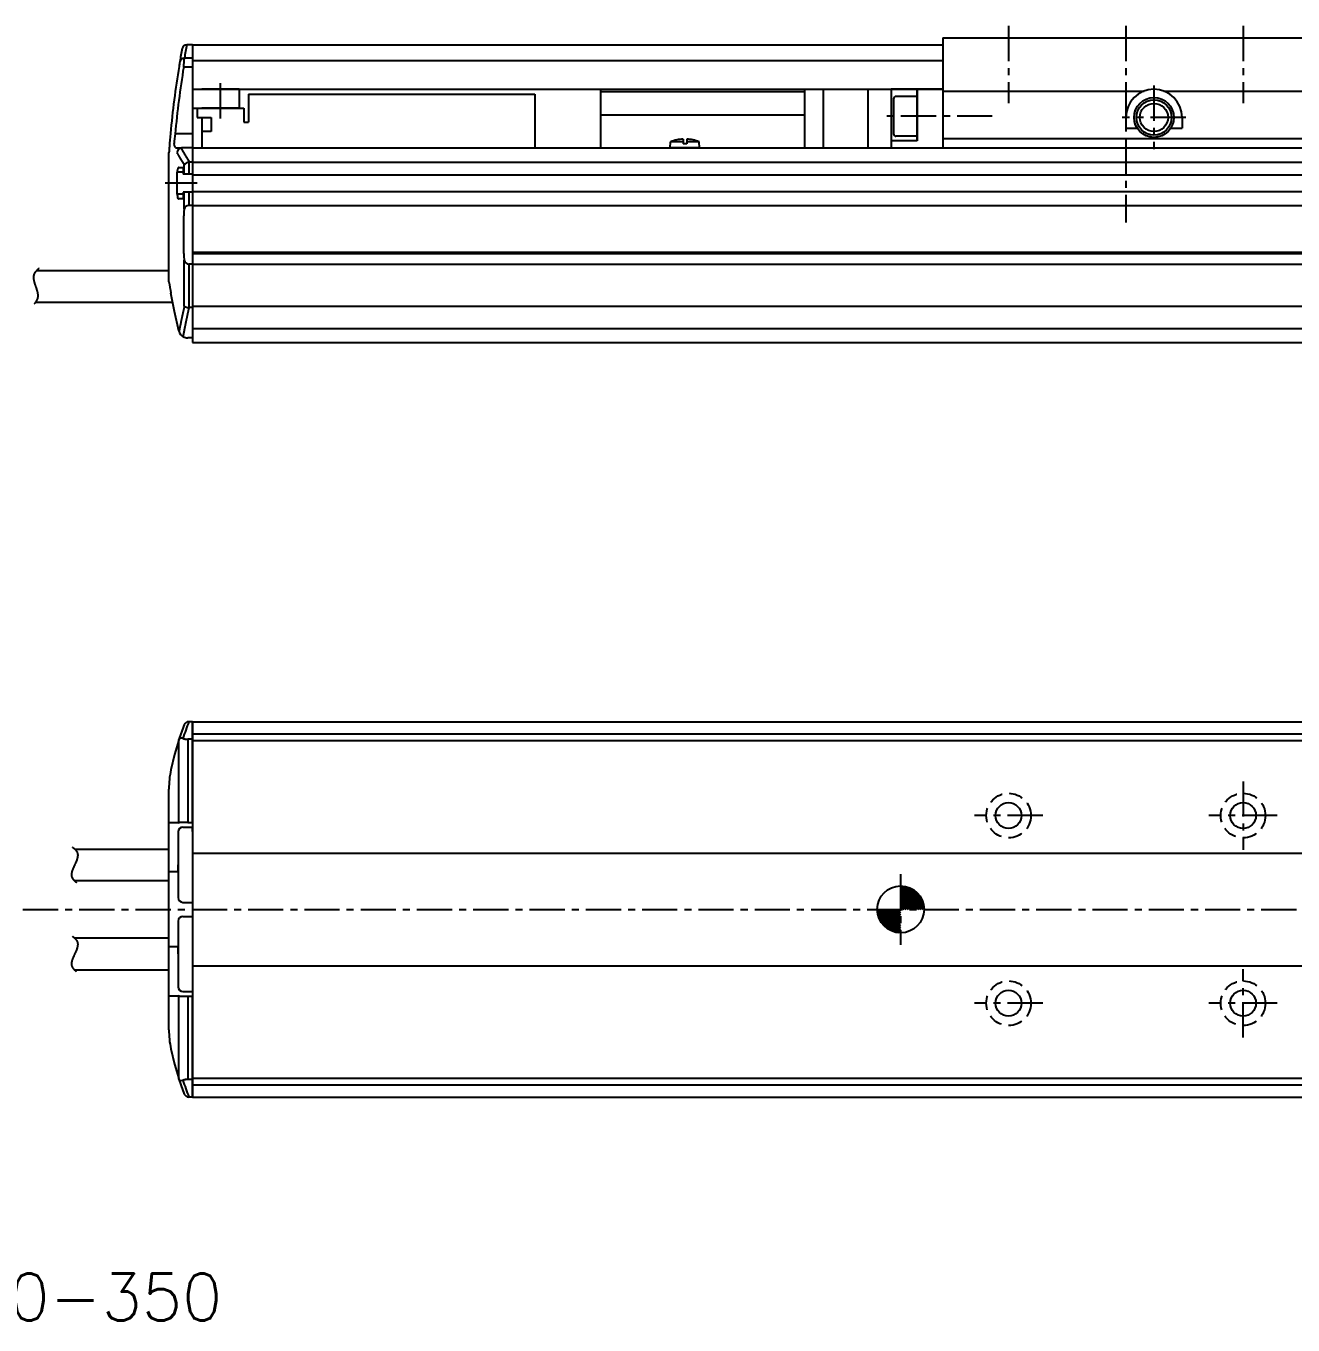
# Model space of a CAD drawing. Extents: x -463 to 383, y 42 to 537.
# Drawn here: x -299 to -28.9, y 41.9 to 318.8 of the extents above; entities that cross this region are included whole.
import ezdxf

# ---------------------------------------------------------------- set-up
doc = ezdxf.new("R2010")
doc.units = 0
doc.linetypes.add('CENTER', pattern=[12, 7.5, -1.5, 1.5, -1.5])
doc.linetypes.add('DASHED', pattern=[4.5, 3, -1.5])
doc.layers.get('0').update_dxf_attribs({"linetype": 'CONTINUOUS'})
doc.layers.add('CENTER', color=1, linetype='CENTER')
doc.styles.get("Standard").update_dxf_attribs({"font": 'txt', "bigfont": 'EXTFONT'})

# ---------------------------------------------------------------- blocks, each defined once
blk = doc.blocks.new('DTL0004')
at = {"color": 0, "linetype": 'CONTINUOUS'}
for p, q in [((-3.15, 0), (-3.04, 1.3)), ((3.15, 0), (-3.15, 0)), ((-0.4, 1.3), (-3.04, 1.3)), ((-0.4, 1.89), (-0.4, 0.9)), ((0.4, 0.9), (-0.4, 0.9)), ((0.4, 1.89), (0.4, 0.9)), ((3.04, 1.3), (0.4, 1.3)), ((3.15, 0), (3.04, 1.3))]:
    blk.add_line(p, q, dxfattribs=at)
for start, end in [(92.8723, 112.3565), (67.6435, 87.1277)]:
    blk.add_arc((0, -6.08), 7.98, start, end, dxfattribs=at)
at = {"color": 0}
blk.add_point((0, 0), dxfattribs=at)
blk.add_point((0, 0), dxfattribs=at)
blk = doc.blocks.new('*X5')
at = {"color": 0}
for p, q in [((-296.92, 152.53), (-296.85, 152.6)), ((-296.92, 152.3), (-296.64, 152.59)), ((-296.92, 152.08), (-296.44, 152.56)), ((-296.92, 151.86), (-296.26, 152.52)), ((-296.92, 151.63), (-296.09, 152.46)), ((-296.92, 151.41), (-295.93, 152.4)), ((-296.92, 151.18), (-295.78, 152.33)), ((-296.92, 150.96), (-295.64, 152.25)), ((-296.92, 150.74), (-295.5, 152.16)), ((-296.92, 150.51), (-295.37, 152.07)), ((-296.92, 150.29), (-295.25, 151.96)), ((-296.89, 150.1), (-295.14, 151.85)), ((-296.66, 150.1), (-295.03, 151.74)), ((-296.44, 150.1), (-294.93, 151.61)), ((-296.21, 150.1), (-294.84, 151.48)), ((-295.99, 150.1), (-294.75, 151.34)), ((-295.77, 150.1), (-294.67, 151.2)), ((-295.54, 150.1), (-294.61, 151.04)), ((-299.42, 150.03), (-299.34, 150.1)), ((-299.41, 149.82), (-299.12, 150.1)), ((-299.38, 149.63), (-298.9, 150.1)), ((-299.33, 149.44), (-298.67, 150.1)), ((-299.28, 149.27), (-298.45, 150.1)), ((-299.22, 149.11), (-298.23, 150.1)), ((-299.15, 148.96), (-298, 150.1)), ((-299.07, 148.82), (-297.78, 150.1)), ((-298.98, 148.68), (-297.56, 150.1)), ((-298.88, 148.55), (-297.33, 150.1)), ((-298.78, 148.43), (-297.11, 150.1)), ((-298.67, 148.32), (-296.92, 150.07)), ((-298.56, 148.21), (-296.92, 149.84)), ((-298.43, 148.11), (-296.92, 149.62)), ((-295.32, 150.1), (-294.55, 150.88)), ((-295.1, 150.1), (-294.5, 150.7)), ((-294.87, 150.1), (-294.46, 150.52)), ((-294.65, 150.1), (-294.43, 150.32)), ((-294.43, 150.1), (-294.42, 150.11)), ((-298.3, 148.02), (-296.92, 149.4)), ((-298.16, 147.93), (-296.92, 149.17)), ((-298.02, 147.86), (-296.92, 148.95)), ((-297.86, 147.79), (-296.92, 148.73)), ((-297.7, 147.73), (-296.92, 148.5)), ((-297.52, 147.68), (-296.92, 148.28)), ((-297.34, 147.64), (-296.92, 148.05)), ((-297.14, 147.61), (-296.92, 147.83)), ((-296.93, 147.6), (-296.92, 147.61))]:
    blk.add_line(p, q, dxfattribs=at)

msp = doc.modelspace()

# ---------------------------------------------------------------- linework, layer by layer
at = {"color": 7, "linetype": 'CONTINUOUS'}
for p, q in [((-103.52, 316.26), (-25.52, 316.26)), ((-103.52, 316.26), (-103.52, 292.76)), ((-264.71, 314.76), (-264.7, 314.76)), ((-263.52, 314.76), (-264.7, 314.76)), ((-263.52, 314.76), (-263.52, 305.26)), ((-263.52, 314.76), (-263.52, 252.26)), ((-263.52, 314.76), (-103.52, 314.76)), ((-263.52, 314.76), (-263.52, 305.26)), ((-263.52, 311.87), (-265.21, 311.87)), ((-263.52, 311.4), (-103.52, 311.4)), ((-263.52, 309.99), (-265.37, 309.99)), ((-263.52, 305.26), (-103.52, 305.26)), ((-253.52, 305.26), (-261.52, 305.26)), ((-253.52, 305.26), (-253.52, 301.26)), ((-176.52, 305.26), (-176.52, 292.76)), ((-176.52, 304.79), (-133.02, 304.79)), ((-133.02, 305.26), (-133.02, 292.76)), ((-129.02, 305.26), (-129.02, 292.76)), ((-119.52, 305.26), (-119.52, 292.76)), ((-114.52, 305.26), (-114.52, 292.76)), ((-103.52, 305.26), (-114.52, 305.26)), ((-103.52, 305.26), (-114.52, 305.26)), ((-109.02, 294.26), (-109.02, 305.26)), ((-109.02, 305.26), (-109.02, 294.26)), ((-103.52, 304.89), (-60.59, 304.89)), ((-56.44, 304.89), (-25.52, 304.89)), ((-251.52, 304.26), (-190.52, 304.26)), ((-251.52, 304.26), (-251.52, 298.26)), ((-190.52, 304.26), (-190.52, 292.76)), ((-114.02, 303.26), (-114.02, 295.76)), ((-114.02, 303.26), (-114.02, 295.76)), ((-109.02, 303.76), (-113.52, 303.76)), ((-109.02, 303.76), (-113.52, 303.76)), ((-263.52, 301.26), (-252.52, 301.26)), ((-262.52, 301.26), (-262.52, 299.26)), ((-262.52, 299.26), (-259.52, 299.26)), ((-253.52, 301.26), (-261.52, 301.26)), ((-261.52, 299.26), (-261.52, 292.76)), ((-259.52, 299.26), (-259.52, 296.26)), ((-252.52, 301.26), (-252.52, 298.26)), ((-176.52, 299.8), (-133.02, 299.8)), ((-64.52, 299.26), (-64.52, 297.01)), ((-52.52, 299.26), (-52.52, 297.01)), ((-252.52, 298.26), (-251.52, 298.26)), ((-64.52, 297.01), (-62.13, 297.01)), ((-54.91, 297.01), (-52.52, 297.01)), ((-263.52, 295.76), (-267.19, 295.76)), ((-259.52, 296.26), (-261.52, 296.26)), ((-109.02, 294.26), (-114.52, 294.26)), ((-109.02, 294.26), (-114.52, 294.26)), ((-109.02, 295.26), (-113.52, 295.26)), ((-109.02, 295.26), (-113.52, 295.26)), ((-103.52, 294.76), (-25.52, 294.76)), ((-268.52, 264.26), (-268.52, 291.76)), ((-268.42, 293.08), (-268.42, 293.06)), ((-267.12, 292.85), (-266.91, 292.76)), ((-266.91, 292.76), (-265.76, 292.76)), ((-265.76, 292.76), (-265.91, 292.75)), ((-263.52, 292.76), (-265.76, 292.76)), ((-263.52, 292.76), (368.48, 292.76)), ((-263.52, 292.76), (-263.52, 251.26)), ((-266.43, 288.61), (-265.49, 288.61)), ((-265.49, 288.61), (-265.49, 287.16)), ((-265.23, 287.16), (-265.23, 289.18)), ((-264.1, 289.76), (-264.3, 289.74)), ((-264.3, 289.74), (-264.3, 287.16)), ((-263.52, 289.76), (-264.1, 289.76)), ((-263.52, 289.76), (368.48, 289.76)), ((-266.75, 282.91), (-266.75, 287.61)), ((-265.49, 287.61), (-266.75, 287.61)), ((-263.52, 287.16), (-265.49, 287.16)), ((-263.52, 287.01), (368.48, 287.01)), ((-265.49, 282.91), (-266.75, 282.91)), ((-263.52, 283.36), (-265.49, 283.36)), ((-265.49, 283.36), (-265.49, 281.91)), ((-265.23, 279.69), (-265.23, 283.36)), ((-264.3, 283.36), (-264.3, 280.49)), ((-263.52, 283.51), (368.48, 283.51)), ((-265.49, 281.91), (-266.43, 281.91)), ((-263.52, 280.49), (-264.3, 280.49)), ((-263.52, 280.49), (368.48, 280.49)), ((-265.37, 270.26), (-265.37, 278.26)), ((-265.23, 259.03), (-265.23, 268.83)), ((-263.52, 270.56), (368.48, 270.56)), ((-263.52, 270.26), (368.48, 270.26)), ((-296.73, 266.61), (-268.55, 266.61)), ((-264.3, 268.02), (-264.3, 258.76)), ((-263.52, 268.02), (-264.3, 268.02)), ((-263.52, 268.02), (368.48, 268.02)), ((-296.94, 259.91), (-267.74, 259.91)), ((-264.3, 258.76), (-264.25, 258.76)), ((-263.52, 258.76), (-264.25, 258.76)), ((-263.52, 259.03), (368.48, 259.03)), ((-266.41, 253.79), (-266.37, 253.65)), ((-263.52, 252.26), (-264.46, 252.26)), ((-263.52, 254.26), (368.48, 254.26)), ((-263.52, 251.26), (368.48, 251.26)), ((-264.3, 170.47), (-264.25, 170.47)), ((-263.52, 170.47), (-264.25, 170.47)), ((-263.52, 170.47), (-263.52, 90.47)), ((-263.52, 170.47), (368.48, 170.47)), ((-263.52, 166.72), (-263.52, 170.47)), ((-266.41, 166.56), (-266.37, 166.68)), ((-266.41, 148.97), (-266.41, 166.56)), ((-263.52, 166.72), (-264.46, 166.72)), ((-264.46, 166.72), (-264.46, 148.97)), ((-263.52, 167.87), (368.48, 167.87)), ((-263.52, 148.97), (-263.52, 166.72)), ((-263.52, 166.47), (368.48, 166.47)), ((-268.52, 104.82), (-268.52, 156.12)), ((-268.52, 148.92), (-268.35, 148.97)), ((-268.35, 148.97), (-266.41, 148.97)), ((-266.52, 148.9), (-266.32, 148.97)), ((-266.52, 146.97), (-266.52, 132.97)), ((-264.46, 148.97), (-266.41, 148.97)), ((-265.52, 147.97), (-263.52, 147.97)), ((-264.46, 148.97), (-263.52, 148.97)), ((-263.52, 148.97), (-263.52, 147.99)), ((-263.52, 147.05), (-263.52, 147.99)), ((-263.52, 147.97), (-263.52, 131.97)), ((-263.52, 147.05), (-263.52, 146.52)), ((-288.6, 143.32), (-268.52, 143.32)), ((-263.52, 142.47), (368.48, 142.47)), ((-266.52, 138.47), (-268.52, 138.47)), ((-266.52, 138.47), (-266.52, 139.97)), ((-288.69, 136.62), (-268.52, 136.62)), ((-265.52, 131.97), (-263.52, 131.97)), ((-266.52, 127.97), (-266.52, 113.97)), ((-265.52, 128.97), (-263.52, 128.97)), ((-263.52, 128.97), (-263.52, 112.97)), ((-288.66, 124.37), (-268.52, 124.37)), ((-266.52, 122.47), (-268.52, 122.47)), ((-266.52, 120.97), (-266.52, 122.47)), ((-288.64, 117.57), (-268.52, 117.57)), ((-263.52, 118.47), (368.48, 118.47)), ((-263.52, 114.42), (-263.52, 113.9)), ((-263.52, 113.9), (-263.52, 112.96)), ((-268.35, 111.97), (-268.52, 112.03)), ((-266.41, 111.97), (-268.35, 111.97)), ((-266.32, 111.97), (-266.52, 112.05)), ((-266.41, 94.39), (-266.41, 111.97)), ((-266.41, 111.97), (-264.46, 111.97)), ((-265.52, 112.97), (-263.52, 112.97)), ((-264.46, 111.97), (-264.46, 94.23)), ((-264.46, 111.97), (-263.52, 111.97)), ((-263.52, 112.96), (-263.52, 111.97)), ((-263.52, 94.23), (-263.52, 111.97)), ((-266.37, 94.27), (-266.41, 94.39)), ((-263.52, 94.23), (-264.46, 94.23)), ((-263.52, 94.47), (368.48, 94.47)), ((-263.52, 90.47), (-263.52, 94.23)), ((-263.52, 93.07), (368.48, 93.07)), ((-264.25, 90.47), (-264.3, 90.47)), ((-263.52, 90.47), (-264.25, 90.47)), ((-263.52, 90.47), (368.48, 90.47))]:
    msp.add_line(p, q, dxfattribs=at)
for points in [[(-265.37, 309.99), (-265.33, 310.42), (-265.28, 311.04), (-265.24, 311.54), (-265.21, 311.87)], [(-267.12, 292.85), (-267.33, 293.25), (-267.42, 293.71)], [(-266.43, 288.61), (-266.44, 288.61), (-266.55, 288.54), (-266.64, 288.37), (-266.7, 288.13), (-266.74, 287.83), (-266.75, 287.61)], [(-266.75, 282.91), (-266.75, 282.81), (-266.72, 282.49), (-266.66, 282.2), (-266.57, 282), (-266.46, 281.91), (-266.43, 281.91)], [(-265.23, 279.69), (-265.31, 279.2), (-265.37, 278.26)], [(-265.37, 270.26), (-265.35, 269.71), (-265.23, 268.83)], [(-266.41, 253.79), (-267.32, 257.88), (-268.1, 261.84)], [(-266.41, 166.56), (-267.32, 163.46), (-268.1, 160.2)], [(-265.53, 166.9), (-265.74, 166.95), (-266.04, 166.95), (-266.26, 166.85), (-266.37, 166.68)], [(-268.1, 100.75), (-267.32, 97.47), (-266.41, 94.39)], [(-266.37, 94.27), (-266.32, 94.17), (-266.17, 94.04), (-265.92, 93.98), (-265.53, 94.05)]]:
    msp.add_lwpolyline(points, dxfattribs=at)
for points in [[(-266.8, 291.76, 0), (-266.79, 291.74, 0), (-266.78, 291.72, 0), (-266.77, 291.7, 0), (-266.76, 291.68, 0), (-266.75, 291.66, 0), (-266.74, 291.64, 0), (-266.73, 291.61, 0), (-266.71, 291.59, 0), (-266.7, 291.57, 0), (-266.69, 291.55, 0), (-266.68, 291.53, 0), (-266.67, 291.51, 0), (-266.66, 291.49, 0), (-266.65, 291.47, 0), (-266.64, 291.45, 0), (-266.63, 291.43, 0), (-266.61, 291.41, 0), (-266.6, 291.39, 0), (-266.59, 291.37, 0), (-266.58, 291.35, 0), (-266.57, 291.33, 0), (-266.56, 291.31, 0), (-266.55, 291.29, 0), (-266.54, 291.27, 0), (-266.52, 291.25, 0), (-266.51, 291.23, 0), (-266.5, 291.21, 0), (-266.49, 291.19, 0), (-266.48, 291.17, 0), (-266.47, 291.15, 0), (-266.46, 291.13, 0), (-266.44, 291.11, 0), (-266.43, 291.09, 0), (-266.42, 291.07, 0), (-266.41, 291.05, 0), (-266.4, 291.03, 0), (-266.39, 291.01, 0), (-266.37, 290.99, 0), (-266.36, 290.96, 0), (-266.35, 290.94, 0), (-266.34, 290.92, 0), (-266.33, 290.9, 0), (-266.31, 290.88, 0), (-266.3, 290.86, 0), (-266.29, 290.84, 0), (-266.28, 290.82, 0), (-266.27, 290.8, 0), (-266.26, 290.78, 0), (-266.24, 290.76, 0), (-266.23, 290.74, 0), (-266.22, 290.72, 0), (-266.21, 290.7, 0), (-266.2, 290.68, 0), (-266.18, 290.66, 0), (-266.17, 290.64, 0), (-266.16, 290.62, 0), (-266.15, 290.6, 0), (-266.14, 290.58, 0), (-266.12, 290.56, 0), (-266.11, 290.54, 0), (-266.1, 290.52, 0), (-266.09, 290.5, 0), (-266.07, 290.48, 0), (-266.06, 290.46, 0), (-266.05, 290.44, 0), (-266.04, 290.42, 0), (-266.03, 290.4, 0), (-266.01, 290.38, 0), (-266, 290.36, 0), (-265.99, 290.34, 0), (-265.98, 290.32, 0), (-265.96, 290.3, 0), (-265.95, 290.28, 0), (-265.94, 290.26, 0), (-265.93, 290.24, 0), (-265.91, 290.22, 0), (-265.9, 290.2, 0), (-265.89, 290.18, 0), (-265.88, 290.16, 0), (-265.86, 290.14, 0), (-265.85, 290.12, 0), (-265.84, 290.1, 0), (-265.83, 290.08, 0), (-265.81, 290.06, 0), (-265.8, 290.04, 0), (-265.79, 290.02, 0), (-265.77, 290, 0), (-265.76, 289.98, 0), (-265.75, 289.96, 0), (-265.74, 289.94, 0), (-265.72, 289.92, 0), (-265.71, 289.9, 0), (-265.7, 289.88, 0), (-265.68, 289.86, 0), (-265.67, 289.84, 0), (-265.66, 289.82, 0), (-265.65, 289.8, 0), (-265.63, 289.78, 0), (-265.62, 289.76, 0), (-265.61, 289.74, 0), (-265.59, 289.72, 0), (-265.58, 289.7, 0), (-265.57, 289.68, 0), (-265.55, 289.66, 0), (-265.54, 289.64, 0), (-265.53, 289.62, 0), (-265.51, 289.6, 0), (-265.5, 289.58, 0), (-265.49, 289.56, 0), (-265.47, 289.54, 0), (-265.46, 289.52, 0), (-265.45, 289.5, 0), (-265.43, 289.48, 0), (-265.42, 289.46, 0), (-265.41, 289.44, 0), (-265.39, 289.42, 0), (-265.38, 289.4, 0), (-265.37, 289.38, 0), (-265.35, 289.36, 0), (-265.34, 289.34, 0), (-265.33, 289.32, 0), (-265.31, 289.3, 0), (-265.3, 289.28, 0), (-265.29, 289.26, 0), (-265.27, 289.24, 0), (-265.26, 289.22, 0), (-265.25, 289.2, 0), (-265.23, 289.18, 0)], [(-265.91, 292.75, 0), (-265.9, 292.72, 0), (-265.88, 292.7, 0), (-265.87, 292.68, 0), (-265.86, 292.65, 0), (-265.85, 292.63, 0), (-265.83, 292.6, 0), (-265.82, 292.58, 0), (-265.81, 292.56, 0), (-265.8, 292.53, 0), (-265.78, 292.51, 0), (-265.77, 292.49, 0), (-265.76, 292.46, 0), (-265.75, 292.44, 0), (-265.73, 292.42, 0), (-265.72, 292.39, 0), (-265.71, 292.37, 0), (-265.7, 292.34, 0), (-265.68, 292.32, 0), (-265.67, 292.3, 0), (-265.66, 292.27, 0), (-265.65, 292.25, 0), (-265.63, 292.23, 0), (-265.62, 292.2, 0), (-265.61, 292.18, 0), (-265.59, 292.16, 0), (-265.58, 292.13, 0), (-265.57, 292.11, 0), (-265.55, 292.08, 0), (-265.54, 292.06, 0), (-265.53, 292.04, 0), (-265.52, 292.01, 0), (-265.5, 291.99, 0), (-265.49, 291.97, 0), (-265.48, 291.94, 0), (-265.46, 291.92, 0), (-265.45, 291.9, 0), (-265.44, 291.87, 0), (-265.42, 291.85, 0), (-265.41, 291.83, 0), (-265.4, 291.8, 0), (-265.38, 291.78, 0), (-265.37, 291.76, 0), (-265.36, 291.73, 0), (-265.34, 291.71, 0), (-265.33, 291.69, 0), (-265.31, 291.66, 0), (-265.3, 291.64, 0), (-265.29, 291.61, 0), (-265.27, 291.59, 0), (-265.26, 291.57, 0), (-265.25, 291.54, 0), (-265.23, 291.52, 0), (-265.22, 291.5, 0), (-265.21, 291.47, 0), (-265.19, 291.45, 0), (-265.18, 291.43, 0), (-265.16, 291.4, 0), (-265.15, 291.38, 0), (-265.14, 291.36, 0), (-265.12, 291.33, 0), (-265.11, 291.31, 0), (-265.09, 291.29, 0), (-265.08, 291.26, 0), (-265.07, 291.24, 0), (-265.05, 291.22, 0), (-265.04, 291.19, 0), (-265.02, 291.17, 0), (-265.01, 291.15, 0), (-264.99, 291.12, 0), (-264.98, 291.1, 0), (-264.97, 291.08, 0), (-264.95, 291.05, 0), (-264.94, 291.03, 0), (-264.92, 291.01, 0), (-264.91, 290.98, 0), (-264.89, 290.96, 0), (-264.88, 290.94, 0), (-264.87, 290.91, 0), (-264.85, 290.89, 0), (-264.84, 290.87, 0), (-264.82, 290.84, 0), (-264.81, 290.82, 0), (-264.79, 290.8, 0), (-264.78, 290.77, 0), (-264.76, 290.75, 0), (-264.75, 290.73, 0), (-264.73, 290.7, 0), (-264.72, 290.68, 0), (-264.7, 290.66, 0), (-264.69, 290.63, 0), (-264.67, 290.61, 0), (-264.66, 290.59, 0), (-264.64, 290.57, 0), (-264.63, 290.54, 0), (-264.61, 290.52, 0), (-264.6, 290.5, 0), (-264.58, 290.47, 0), (-264.57, 290.45, 0), (-264.55, 290.43, 0), (-264.54, 290.4, 0), (-264.52, 290.38, 0), (-264.51, 290.36, 0), (-264.49, 290.33, 0), (-264.48, 290.31, 0), (-264.46, 290.29, 0), (-264.45, 290.26, 0), (-264.43, 290.24, 0), (-264.42, 290.22, 0), (-264.4, 290.19, 0), (-264.39, 290.17, 0), (-264.37, 290.15, 0), (-264.35, 290.13, 0), (-264.34, 290.1, 0), (-264.32, 290.08, 0), (-264.31, 290.06, 0), (-264.29, 290.03, 0), (-264.28, 290.01, 0), (-264.26, 289.99, 0), (-264.24, 289.96, 0), (-264.23, 289.94, 0), (-264.21, 289.92, 0), (-264.2, 289.9, 0), (-264.18, 289.87, 0), (-264.17, 289.85, 0), (-264.15, 289.83, 0), (-264.13, 289.8, 0), (-264.12, 289.78, 0), (-264.1, 289.76, 0)], [(-296.2, 267.09, 0), (-296.23, 267.06, 0), (-296.27, 267.04, 0), (-296.3, 267.01, 0), (-296.33, 266.98, 0), (-296.36, 266.95, 0), (-296.4, 266.92, 0), (-296.43, 266.89, 0), (-296.46, 266.86, 0), (-296.5, 266.83, 0), (-296.53, 266.8, 0), (-296.56, 266.77, 0), (-296.59, 266.74, 0), (-296.63, 266.71, 0), (-296.66, 266.68, 0), (-296.69, 266.65, 0), (-296.72, 266.62, 0), (-296.75, 266.59, 0), (-296.78, 266.56, 0), (-296.81, 266.52, 0), (-296.84, 266.49, 0), (-296.87, 266.46, 0), (-296.9, 266.43, 0), (-296.93, 266.39, 0), (-296.95, 266.36, 0), (-296.98, 266.33, 0), (-297.01, 266.29, 0), (-297.03, 266.26, 0), (-297.06, 266.22, 0), (-297.08, 266.19, 0), (-297.1, 266.15, 0), (-297.12, 266.12, 0), (-297.15, 266.08, 0), (-297.17, 266.05, 0), (-297.19, 266.01, 0), (-297.2, 265.98, 0), (-297.22, 265.94, 0), (-297.24, 265.9, 0), (-297.25, 265.87, 0), (-297.27, 265.83, 0), (-297.28, 265.79, 0), (-297.3, 265.76, 0), (-297.31, 265.72, 0), (-297.32, 265.68, 0), (-297.33, 265.64, 0), (-297.34, 265.6, 0), (-297.35, 265.56, 0), (-297.35, 265.53, 0), (-297.36, 265.49, 0), (-297.37, 265.45, 0), (-297.37, 265.41, 0), (-297.38, 265.37, 0), (-297.38, 265.33, 0), (-297.38, 265.29, 0), (-297.38, 265.25, 0), (-297.39, 265.21, 0), (-297.39, 265.17, 0), (-297.39, 265.13, 0), (-297.39, 265.09, 0), (-297.38, 265.04, 0), (-297.38, 265, 0), (-297.38, 264.96, 0), (-297.38, 264.92, 0), (-297.37, 264.88, 0), (-297.37, 264.84, 0), (-297.36, 264.8, 0), (-297.36, 264.75, 0), (-297.35, 264.71, 0), (-297.34, 264.67, 0), (-297.34, 264.63, 0), (-297.33, 264.58, 0), (-297.32, 264.54, 0), (-297.31, 264.5, 0), (-297.3, 264.45, 0), (-297.29, 264.41, 0), (-297.28, 264.37, 0), (-297.27, 264.32, 0), (-297.26, 264.28, 0), (-297.25, 264.24, 0), (-297.24, 264.19, 0), (-297.23, 264.15, 0), (-297.21, 264.11, 0), (-297.2, 264.06, 0), (-297.19, 264.02, 0), (-297.18, 263.98, 0), (-297.16, 263.93, 0), (-297.15, 263.89, 0), (-297.14, 263.84, 0), (-297.12, 263.8, 0), (-297.11, 263.75, 0), (-297.09, 263.71, 0), (-297.08, 263.66, 0), (-297.06, 263.62, 0), (-297.05, 263.58, 0), (-297.03, 263.53, 0), (-297.02, 263.49, 0), (-297, 263.44, 0), (-296.99, 263.4, 0), (-296.97, 263.35, 0), (-296.96, 263.31, 0), (-296.94, 263.26, 0), (-296.93, 263.22, 0), (-296.91, 263.17, 0), (-296.9, 263.13, 0), (-296.88, 263.08, 0), (-296.87, 263.04, 0), (-296.85, 262.99, 0), (-296.84, 262.95, 0), (-296.82, 262.9, 0), (-296.81, 262.86, 0), (-296.79, 262.81, 0), (-296.78, 262.77, 0), (-296.76, 262.72, 0), (-296.75, 262.68, 0), (-296.73, 262.64, 0), (-296.72, 262.59, 0), (-296.71, 262.55, 0), (-296.69, 262.5, 0), (-296.68, 262.46, 0), (-296.67, 262.41, 0), (-296.65, 262.37, 0), (-296.64, 262.32, 0), (-296.63, 262.28, 0), (-296.62, 262.23, 0), (-296.61, 262.19, 0), (-296.59, 262.15, 0), (-296.58, 262.1, 0), (-296.57, 262.06, 0), (-296.56, 262.01, 0), (-296.55, 261.97, 0), (-296.54, 261.93, 0), (-296.54, 261.88, 0), (-296.53, 261.84, 0), (-296.52, 261.8, 0), (-296.51, 261.75, 0), (-296.51, 261.71, 0), (-296.5, 261.67, 0), (-296.49, 261.62, 0), (-296.49, 261.58, 0), (-296.48, 261.54, 0), (-296.48, 261.49, 0), (-296.48, 261.45, 0), (-296.47, 261.41, 0), (-296.47, 261.37, 0), (-296.47, 261.32, 0), (-296.47, 261.28, 0), (-296.47, 261.24, 0), (-296.47, 261.2, 0), (-296.47, 261.16, 0), (-296.47, 261.11, 0), (-296.48, 261.07, 0), (-296.48, 261.03, 0), (-296.48, 260.99, 0), (-296.49, 260.95, 0), (-296.5, 260.91, 0), (-296.5, 260.87, 0), (-296.51, 260.83, 0), (-296.52, 260.79, 0), (-296.53, 260.75, 0), (-296.54, 260.71, 0), (-296.55, 260.67, 0), (-296.56, 260.63, 0), (-296.57, 260.59, 0), (-296.59, 260.55, 0), (-296.6, 260.51, 0), (-296.62, 260.47, 0), (-296.63, 260.43, 0), (-296.65, 260.4, 0), (-296.67, 260.36, 0), (-296.69, 260.32, 0), (-296.71, 260.28, 0), (-296.73, 260.25, 0), (-296.75, 260.21, 0), (-296.77, 260.17, 0), (-296.79, 260.13, 0), (-296.82, 260.1, 0), (-296.84, 260.06, 0), (-296.86, 260.02, 0), (-296.89, 259.99, 0), (-296.91, 259.95, 0), (-296.94, 259.92, 0), (-296.96, 259.88, 0), (-296.99, 259.85, 0), (-297.01, 259.81, 0), (-297.04, 259.78, 0), (-297.06, 259.74, 0), (-297.09, 259.71, 0), (-297.12, 259.67, 0), (-297.14, 259.64, 0), (-297.17, 259.6, 0), (-297.2, 259.57, 0), (-297.22, 259.54, 0)], [(-265.23, 259.03, 0), (-265.24, 258.98, 0), (-265.25, 258.94, 0), (-265.26, 258.9, 0), (-265.27, 258.86, 0), (-265.28, 258.82, 0), (-265.29, 258.78, 0), (-265.3, 258.73, 0), (-265.31, 258.69, 0), (-265.32, 258.65, 0), (-265.33, 258.61, 0), (-265.34, 258.57, 0), (-265.35, 258.53, 0), (-265.36, 258.48, 0), (-265.36, 258.44, 0), (-265.37, 258.4, 0), (-265.38, 258.36, 0), (-265.39, 258.32, 0), (-265.4, 258.28, 0), (-265.41, 258.23, 0), (-265.42, 258.19, 0), (-265.43, 258.15, 0), (-265.44, 258.11, 0), (-265.45, 258.07, 0), (-265.46, 258.03, 0), (-265.47, 257.98, 0), (-265.48, 257.94, 0), (-265.49, 257.9, 0), (-265.5, 257.86, 0), (-265.5, 257.82, 0), (-265.51, 257.77, 0), (-265.52, 257.73, 0), (-265.53, 257.69, 0), (-265.54, 257.65, 0), (-265.55, 257.61, 0), (-265.56, 257.57, 0), (-265.57, 257.52, 0), (-265.58, 257.48, 0), (-265.59, 257.44, 0), (-265.6, 257.4, 0), (-265.61, 257.36, 0), (-265.61, 257.31, 0), (-265.62, 257.27, 0), (-265.63, 257.23, 0), (-265.64, 257.19, 0), (-265.65, 257.15, 0), (-265.66, 257.11, 0), (-265.67, 257.06, 0), (-265.68, 257.02, 0), (-265.69, 256.98, 0), (-265.7, 256.94, 0), (-265.71, 256.9, 0), (-265.71, 256.85, 0), (-265.72, 256.81, 0), (-265.73, 256.77, 0), (-265.74, 256.73, 0), (-265.75, 256.69, 0), (-265.76, 256.64, 0), (-265.77, 256.6, 0), (-265.78, 256.56, 0), (-265.79, 256.52, 0), (-265.79, 256.48, 0), (-265.8, 256.43, 0), (-265.81, 256.39, 0), (-265.82, 256.35, 0), (-265.83, 256.31, 0), (-265.84, 256.27, 0), (-265.85, 256.22, 0), (-265.86, 256.18, 0), (-265.87, 256.14, 0), (-265.87, 256.1, 0), (-265.88, 256.06, 0), (-265.89, 256.01, 0), (-265.9, 255.97, 0), (-265.91, 255.93, 0), (-265.92, 255.89, 0), (-265.93, 255.85, 0), (-265.94, 255.8, 0), (-265.94, 255.76, 0), (-265.95, 255.72, 0), (-265.96, 255.68, 0), (-265.97, 255.63, 0), (-265.98, 255.59, 0), (-265.99, 255.55, 0), (-266, 255.51, 0), (-266.01, 255.47, 0), (-266.01, 255.42, 0), (-266.02, 255.38, 0), (-266.03, 255.34, 0), (-266.04, 255.3, 0), (-266.05, 255.26, 0), (-266.06, 255.21, 0), (-266.07, 255.17, 0), (-266.07, 255.13, 0), (-266.08, 255.09, 0), (-266.09, 255.04, 0), (-266.1, 255, 0), (-266.11, 254.96, 0), (-266.12, 254.92, 0), (-266.12, 254.88, 0), (-266.13, 254.83, 0), (-266.14, 254.79, 0), (-266.15, 254.75, 0), (-266.16, 254.71, 0), (-266.17, 254.66, 0), (-266.18, 254.62, 0), (-266.18, 254.58, 0), (-266.19, 254.54, 0), (-266.2, 254.5, 0), (-266.21, 254.45, 0), (-266.22, 254.41, 0), (-266.23, 254.37, 0), (-266.23, 254.33, 0), (-266.24, 254.28, 0), (-266.25, 254.24, 0), (-266.26, 254.2, 0), (-266.27, 254.16, 0), (-266.28, 254.11, 0), (-266.28, 254.07, 0), (-266.29, 254.03, 0), (-266.3, 253.99, 0), (-266.31, 253.94, 0), (-266.32, 253.9, 0), (-266.33, 253.86, 0), (-266.33, 253.82, 0), (-266.34, 253.78, 0), (-266.35, 253.73, 0), (-266.36, 253.69, 0), (-266.37, 253.65, 0)], [(-264.25, 258.76, 0), (-264.26, 258.71, 0), (-264.27, 258.66, 0), (-264.28, 258.61, 0), (-264.29, 258.57, 0), (-264.3, 258.52, 0), (-264.31, 258.47, 0), (-264.32, 258.42, 0), (-264.33, 258.37, 0), (-264.35, 258.33, 0), (-264.36, 258.28, 0), (-264.37, 258.23, 0), (-264.38, 258.18, 0), (-264.39, 258.14, 0), (-264.4, 258.09, 0), (-264.41, 258.04, 0), (-264.42, 257.99, 0), (-264.43, 257.94, 0), (-264.44, 257.9, 0), (-264.45, 257.85, 0), (-264.46, 257.8, 0), (-264.47, 257.75, 0), (-264.48, 257.7, 0), (-264.49, 257.66, 0), (-264.51, 257.61, 0), (-264.52, 257.56, 0), (-264.53, 257.51, 0), (-264.54, 257.46, 0), (-264.55, 257.42, 0), (-264.56, 257.37, 0), (-264.57, 257.32, 0), (-264.58, 257.27, 0), (-264.59, 257.22, 0), (-264.6, 257.17, 0), (-264.61, 257.13, 0), (-264.62, 257.08, 0), (-264.63, 257.03, 0), (-264.64, 256.98, 0), (-264.65, 256.93, 0), (-264.66, 256.89, 0), (-264.67, 256.84, 0), (-264.68, 256.79, 0), (-264.69, 256.74, 0), (-264.7, 256.69, 0), (-264.71, 256.64, 0), (-264.72, 256.6, 0), (-264.73, 256.55, 0), (-264.74, 256.5, 0), (-264.75, 256.45, 0), (-264.76, 256.4, 0), (-264.77, 256.36, 0), (-264.78, 256.31, 0), (-264.79, 256.26, 0), (-264.81, 256.21, 0), (-264.82, 256.16, 0), (-264.83, 256.11, 0), (-264.84, 256.07, 0), (-264.85, 256.02, 0), (-264.86, 255.97, 0), (-264.87, 255.92, 0), (-264.88, 255.87, 0), (-264.89, 255.82, 0), (-264.9, 255.78, 0), (-264.91, 255.73, 0), (-264.92, 255.68, 0), (-264.93, 255.63, 0), (-264.94, 255.58, 0), (-264.95, 255.53, 0), (-264.96, 255.49, 0), (-264.97, 255.44, 0), (-264.98, 255.39, 0), (-264.99, 255.34, 0), (-265, 255.29, 0), (-265.01, 255.24, 0), (-265.01, 255.19, 0), (-265.02, 255.15, 0), (-265.03, 255.1, 0), (-265.04, 255.05, 0), (-265.05, 255, 0), (-265.06, 254.95, 0), (-265.07, 254.9, 0), (-265.08, 254.85, 0), (-265.09, 254.81, 0), (-265.1, 254.76, 0), (-265.11, 254.71, 0), (-265.12, 254.66, 0), (-265.13, 254.61, 0), (-265.14, 254.56, 0), (-265.15, 254.51, 0), (-265.16, 254.47, 0), (-265.17, 254.42, 0), (-265.18, 254.37, 0), (-265.19, 254.32, 0), (-265.2, 254.27, 0), (-265.21, 254.22, 0), (-265.22, 254.17, 0), (-265.23, 254.13, 0), (-265.24, 254.08, 0), (-265.25, 254.03, 0), (-265.26, 253.98, 0), (-265.27, 253.93, 0), (-265.28, 253.88, 0), (-265.28, 253.83, 0), (-265.29, 253.78, 0), (-265.3, 253.74, 0), (-265.31, 253.69, 0), (-265.32, 253.64, 0), (-265.33, 253.59, 0), (-265.34, 253.54, 0), (-265.35, 253.49, 0), (-265.36, 253.44, 0), (-265.37, 253.39, 0), (-265.38, 253.35, 0), (-265.39, 253.3, 0), (-265.4, 253.25, 0), (-265.41, 253.2, 0), (-265.42, 253.15, 0), (-265.43, 253.1, 0), (-265.43, 253.05, 0), (-265.44, 253, 0), (-265.45, 252.96, 0), (-265.46, 252.91, 0), (-265.47, 252.86, 0), (-265.48, 252.81, 0), (-265.49, 252.76, 0), (-265.5, 252.71, 0), (-265.51, 252.66, 0), (-265.52, 252.61, 0), (-265.53, 252.56, 0)], [(-265.53, 166.9, 0), (-265.52, 166.89, 0), (-265.51, 166.89, 0), (-265.5, 166.89, 0), (-265.5, 166.89, 0), (-265.49, 166.88, 0), (-265.48, 166.88, 0), (-265.47, 166.88, 0), (-265.47, 166.87, 0), (-265.46, 166.87, 0), (-265.45, 166.87, 0), (-265.44, 166.87, 0), (-265.44, 166.86, 0), (-265.43, 166.86, 0), (-265.42, 166.86, 0), (-265.41, 166.86, 0), (-265.4, 166.86, 0), (-265.4, 166.85, 0), (-265.39, 166.85, 0), (-265.38, 166.85, 0), (-265.37, 166.85, 0), (-265.37, 166.84, 0), (-265.36, 166.84, 0), (-265.35, 166.84, 0), (-265.34, 166.84, 0), (-265.33, 166.83, 0), (-265.33, 166.83, 0), (-265.32, 166.83, 0), (-265.31, 166.83, 0), (-265.3, 166.83, 0), (-265.29, 166.82, 0), (-265.29, 166.82, 0), (-265.28, 166.82, 0), (-265.27, 166.82, 0), (-265.26, 166.82, 0), (-265.25, 166.81, 0), (-265.25, 166.81, 0), (-265.24, 166.81, 0), (-265.23, 166.81, 0), (-265.22, 166.81, 0), (-265.21, 166.8, 0), (-265.21, 166.8, 0), (-265.2, 166.8, 0), (-265.19, 166.8, 0), (-265.18, 166.8, 0), (-265.17, 166.79, 0), (-265.17, 166.79, 0), (-265.16, 166.79, 0), (-265.15, 166.79, 0), (-265.14, 166.79, 0), (-265.13, 166.79, 0), (-265.12, 166.78, 0), (-265.12, 166.78, 0), (-265.11, 166.78, 0), (-265.1, 166.78, 0), (-265.09, 166.78, 0), (-265.08, 166.78, 0), (-265.07, 166.77, 0), (-265.07, 166.77, 0), (-265.06, 166.77, 0), (-265.05, 166.77, 0), (-265.04, 166.77, 0), (-265.03, 166.77, 0), (-265.02, 166.77, 0), (-265.02, 166.76, 0), (-265.01, 166.76, 0), (-265, 166.76, 0), (-264.99, 166.76, 0), (-264.98, 166.76, 0), (-264.97, 166.76, 0), (-264.96, 166.76, 0), (-264.96, 166.75, 0), (-264.95, 166.75, 0), (-264.94, 166.75, 0), (-264.93, 166.75, 0), (-264.92, 166.75, 0), (-264.91, 166.75, 0), (-264.91, 166.75, 0), (-264.9, 166.75, 0), (-264.89, 166.75, 0), (-264.88, 166.74, 0), (-264.87, 166.74, 0), (-264.86, 166.74, 0), (-264.85, 166.74, 0), (-264.85, 166.74, 0), (-264.84, 166.74, 0), (-264.83, 166.74, 0), (-264.82, 166.74, 0), (-264.81, 166.74, 0), (-264.8, 166.74, 0), (-264.79, 166.73, 0), (-264.78, 166.73, 0), (-264.78, 166.73, 0), (-264.77, 166.73, 0), (-264.76, 166.73, 0), (-264.75, 166.73, 0), (-264.74, 166.73, 0), (-264.73, 166.73, 0), (-264.72, 166.73, 0), (-264.72, 166.73, 0), (-264.71, 166.73, 0), (-264.7, 166.73, 0), (-264.69, 166.73, 0), (-264.68, 166.73, 0), (-264.67, 166.73, 0), (-264.66, 166.72, 0), (-264.65, 166.72, 0), (-264.65, 166.72, 0), (-264.64, 166.72, 0), (-264.63, 166.72, 0), (-264.62, 166.72, 0), (-264.61, 166.72, 0), (-264.6, 166.72, 0), (-264.59, 166.72, 0), (-264.58, 166.72, 0), (-264.58, 166.72, 0), (-264.57, 166.72, 0), (-264.56, 166.72, 0), (-264.55, 166.72, 0), (-264.54, 166.72, 0), (-264.53, 166.72, 0), (-264.52, 166.72, 0), (-264.51, 166.72, 0), (-264.51, 166.72, 0), (-264.5, 166.72, 0), (-264.49, 166.72, 0), (-264.48, 166.72, 0), (-264.47, 166.72, 0), (-264.46, 166.72, 0)], [(-288.22, 136.16, 0), (-288.25, 136.19, 0), (-288.28, 136.22, 0), (-288.32, 136.25, 0), (-288.35, 136.28, 0), (-288.38, 136.31, 0), (-288.41, 136.34, 0), (-288.44, 136.37, 0), (-288.48, 136.4, 0), (-288.51, 136.43, 0), (-288.54, 136.47, 0), (-288.57, 136.5, 0), (-288.6, 136.53, 0), (-288.63, 136.56, 0), (-288.67, 136.6, 0), (-288.7, 136.63, 0), (-288.73, 136.67, 0), (-288.75, 136.7, 0), (-288.78, 136.73, 0), (-288.81, 136.77, 0), (-288.84, 136.8, 0), (-288.87, 136.84, 0), (-288.89, 136.87, 0), (-288.92, 136.91, 0), (-288.94, 136.94, 0), (-288.97, 136.98, 0), (-288.99, 137.02, 0), (-289.01, 137.05, 0), (-289.03, 137.09, 0), (-289.05, 137.13, 0), (-289.07, 137.17, 0), (-289.09, 137.2, 0), (-289.1, 137.24, 0), (-289.12, 137.28, 0), (-289.13, 137.32, 0), (-289.15, 137.36, 0), (-289.16, 137.4, 0), (-289.17, 137.44, 0), (-289.18, 137.48, 0), (-289.19, 137.52, 0), (-289.2, 137.56, 0), (-289.2, 137.6, 0), (-289.21, 137.64, 0), (-289.21, 137.68, 0), (-289.22, 137.72, 0), (-289.22, 137.76, 0), (-289.22, 137.8, 0), (-289.22, 137.84, 0), (-289.22, 137.88, 0), (-289.22, 137.93, 0), (-289.22, 137.97, 0), (-289.22, 138.01, 0), (-289.21, 138.05, 0), (-289.21, 138.1, 0), (-289.2, 138.14, 0), (-289.2, 138.18, 0), (-289.19, 138.23, 0), (-289.18, 138.27, 0), (-289.17, 138.31, 0), (-289.16, 138.36, 0), (-289.15, 138.4, 0), (-289.14, 138.44, 0), (-289.13, 138.49, 0), (-289.12, 138.53, 0), (-289.11, 138.58, 0), (-289.1, 138.62, 0), (-289.08, 138.67, 0), (-289.07, 138.71, 0), (-289.06, 138.76, 0), (-289.04, 138.8, 0), (-289.03, 138.85, 0), (-289.01, 138.89, 0), (-288.99, 138.94, 0), (-288.98, 138.98, 0), (-288.96, 139.03, 0), (-288.94, 139.07, 0), (-288.92, 139.12, 0), (-288.91, 139.16, 0), (-288.89, 139.21, 0), (-288.87, 139.26, 0), (-288.85, 139.3, 0), (-288.83, 139.35, 0), (-288.81, 139.39, 0), (-288.79, 139.44, 0), (-288.77, 139.49, 0), (-288.75, 139.53, 0), (-288.73, 139.58, 0), (-288.71, 139.62, 0), (-288.69, 139.67, 0), (-288.67, 139.72, 0), (-288.65, 139.76, 0), (-288.63, 139.81, 0), (-288.6, 139.85, 0), (-288.58, 139.9, 0), (-288.56, 139.95, 0), (-288.54, 139.99, 0), (-288.52, 140.04, 0), (-288.5, 140.09, 0), (-288.48, 140.13, 0), (-288.46, 140.18, 0), (-288.43, 140.22, 0), (-288.41, 140.27, 0), (-288.39, 140.31, 0), (-288.37, 140.36, 0), (-288.35, 140.41, 0), (-288.33, 140.45, 0), (-288.31, 140.5, 0), (-288.29, 140.54, 0), (-288.27, 140.59, 0), (-288.25, 140.63, 0), (-288.23, 140.68, 0), (-288.22, 140.72, 0), (-288.2, 140.77, 0), (-288.18, 140.81, 0), (-288.16, 140.86, 0), (-288.14, 140.9, 0), (-288.13, 140.95, 0), (-288.11, 140.99, 0), (-288.09, 141.04, 0), (-288.08, 141.08, 0), (-288.06, 141.13, 0), (-288.05, 141.17, 0), (-288.03, 141.21, 0), (-288.02, 141.26, 0), (-288.01, 141.3, 0), (-288, 141.35, 0), (-287.98, 141.39, 0), (-287.97, 141.43, 0), (-287.96, 141.47, 0), (-287.95, 141.52, 0), (-287.94, 141.56, 0), (-287.93, 141.6, 0), (-287.93, 141.65, 0), (-287.92, 141.69, 0), (-287.91, 141.73, 0), (-287.91, 141.77, 0), (-287.9, 141.81, 0), (-287.9, 141.85, 0), (-287.89, 141.89, 0), (-287.89, 141.94, 0), (-287.89, 141.98, 0), (-287.89, 142.02, 0), (-287.89, 142.06, 0), (-287.89, 142.1, 0), (-287.89, 142.14, 0), (-287.9, 142.18, 0), (-287.9, 142.21, 0), (-287.91, 142.25, 0), (-287.91, 142.29, 0), (-287.92, 142.33, 0), (-287.93, 142.37, 0), (-287.94, 142.41, 0), (-287.95, 142.44, 0), (-287.96, 142.48, 0), (-287.97, 142.52, 0), (-287.98, 142.56, 0), (-288, 142.59, 0), (-288.01, 142.63, 0), (-288.03, 142.66, 0), (-288.05, 142.7, 0), (-288.07, 142.73, 0), (-288.09, 142.77, 0), (-288.11, 142.8, 0), (-288.14, 142.84, 0), (-288.16, 142.87, 0), (-288.19, 142.91, 0), (-288.21, 142.94, 0), (-288.24, 142.97, 0), (-288.27, 143, 0), (-288.3, 143.04, 0), (-288.33, 143.07, 0), (-288.36, 143.1, 0), (-288.39, 143.13, 0), (-288.42, 143.16, 0), (-288.45, 143.19, 0), (-288.49, 143.22, 0), (-288.52, 143.25, 0), (-288.55, 143.28, 0), (-288.59, 143.31, 0), (-288.62, 143.34, 0), (-288.66, 143.37, 0), (-288.7, 143.4, 0), (-288.73, 143.43, 0), (-288.77, 143.45, 0), (-288.8, 143.48, 0), (-288.84, 143.51, 0), (-288.88, 143.54, 0), (-288.91, 143.56, 0), (-288.95, 143.59, 0), (-288.99, 143.61, 0), (-289.02, 143.64, 0), (-289.06, 143.66, 0)], [(-288.22, 117.16, 0), (-288.25, 117.19, 0), (-288.28, 117.22, 0), (-288.32, 117.25, 0), (-288.35, 117.28, 0), (-288.38, 117.31, 0), (-288.41, 117.34, 0), (-288.44, 117.37, 0), (-288.48, 117.4, 0), (-288.51, 117.43, 0), (-288.54, 117.47, 0), (-288.57, 117.5, 0), (-288.6, 117.53, 0), (-288.63, 117.56, 0), (-288.67, 117.6, 0), (-288.7, 117.63, 0), (-288.73, 117.67, 0), (-288.75, 117.7, 0), (-288.78, 117.73, 0), (-288.81, 117.77, 0), (-288.84, 117.8, 0), (-288.87, 117.84, 0), (-288.89, 117.87, 0), (-288.92, 117.91, 0), (-288.94, 117.94, 0), (-288.97, 117.98, 0), (-288.99, 118.02, 0), (-289.01, 118.05, 0), (-289.03, 118.09, 0), (-289.05, 118.13, 0), (-289.07, 118.17, 0), (-289.09, 118.2, 0), (-289.1, 118.24, 0), (-289.12, 118.28, 0), (-289.13, 118.32, 0), (-289.15, 118.36, 0), (-289.16, 118.4, 0), (-289.17, 118.44, 0), (-289.18, 118.48, 0), (-289.19, 118.52, 0), (-289.2, 118.56, 0), (-289.2, 118.6, 0), (-289.21, 118.64, 0), (-289.21, 118.68, 0), (-289.22, 118.72, 0), (-289.22, 118.76, 0), (-289.22, 118.8, 0), (-289.22, 118.84, 0), (-289.22, 118.88, 0), (-289.22, 118.93, 0), (-289.22, 118.97, 0), (-289.22, 119.01, 0), (-289.21, 119.05, 0), (-289.21, 119.1, 0), (-289.2, 119.14, 0), (-289.2, 119.18, 0), (-289.19, 119.23, 0), (-289.18, 119.27, 0), (-289.17, 119.31, 0), (-289.16, 119.36, 0), (-289.15, 119.4, 0), (-289.14, 119.44, 0), (-289.13, 119.49, 0), (-289.12, 119.53, 0), (-289.11, 119.58, 0), (-289.1, 119.62, 0), (-289.08, 119.67, 0), (-289.07, 119.71, 0), (-289.06, 119.76, 0), (-289.04, 119.8, 0), (-289.03, 119.85, 0), (-289.01, 119.89, 0), (-288.99, 119.94, 0), (-288.98, 119.98, 0), (-288.96, 120.03, 0), (-288.94, 120.07, 0), (-288.92, 120.12, 0), (-288.91, 120.16, 0), (-288.89, 120.21, 0), (-288.87, 120.26, 0), (-288.85, 120.3, 0), (-288.83, 120.35, 0), (-288.81, 120.39, 0), (-288.79, 120.44, 0), (-288.77, 120.49, 0), (-288.75, 120.53, 0), (-288.73, 120.58, 0), (-288.71, 120.62, 0), (-288.69, 120.67, 0), (-288.67, 120.72, 0), (-288.65, 120.76, 0), (-288.63, 120.81, 0), (-288.6, 120.85, 0), (-288.58, 120.9, 0), (-288.56, 120.95, 0), (-288.54, 120.99, 0), (-288.52, 121.04, 0), (-288.5, 121.09, 0), (-288.48, 121.13, 0), (-288.46, 121.18, 0), (-288.43, 121.22, 0), (-288.41, 121.27, 0), (-288.39, 121.31, 0), (-288.37, 121.36, 0), (-288.35, 121.41, 0), (-288.33, 121.45, 0), (-288.31, 121.5, 0), (-288.29, 121.54, 0), (-288.27, 121.59, 0), (-288.25, 121.63, 0), (-288.23, 121.68, 0), (-288.22, 121.72, 0), (-288.2, 121.77, 0), (-288.18, 121.81, 0), (-288.16, 121.86, 0), (-288.14, 121.9, 0), (-288.13, 121.95, 0), (-288.11, 121.99, 0), (-288.09, 122.04, 0), (-288.08, 122.08, 0), (-288.06, 122.13, 0), (-288.05, 122.17, 0), (-288.03, 122.21, 0), (-288.02, 122.26, 0), (-288.01, 122.3, 0), (-288, 122.35, 0), (-287.98, 122.39, 0), (-287.97, 122.43, 0), (-287.96, 122.47, 0), (-287.95, 122.52, 0), (-287.94, 122.56, 0), (-287.93, 122.6, 0), (-287.93, 122.65, 0), (-287.92, 122.69, 0), (-287.91, 122.73, 0), (-287.91, 122.77, 0), (-287.9, 122.81, 0), (-287.9, 122.85, 0), (-287.89, 122.89, 0), (-287.89, 122.94, 0), (-287.89, 122.98, 0), (-287.89, 123.02, 0), (-287.89, 123.06, 0), (-287.89, 123.1, 0), (-287.89, 123.14, 0), (-287.9, 123.18, 0), (-287.9, 123.21, 0), (-287.91, 123.25, 0), (-287.91, 123.29, 0), (-287.92, 123.33, 0), (-287.93, 123.37, 0), (-287.94, 123.41, 0), (-287.95, 123.44, 0), (-287.96, 123.48, 0), (-287.97, 123.52, 0), (-287.98, 123.56, 0), (-288, 123.59, 0), (-288.01, 123.63, 0), (-288.03, 123.66, 0), (-288.05, 123.7, 0), (-288.07, 123.73, 0), (-288.09, 123.77, 0), (-288.11, 123.8, 0), (-288.14, 123.84, 0), (-288.16, 123.87, 0), (-288.19, 123.91, 0), (-288.21, 123.94, 0), (-288.24, 123.97, 0), (-288.27, 124, 0), (-288.3, 124.04, 0), (-288.33, 124.07, 0), (-288.36, 124.1, 0), (-288.39, 124.13, 0), (-288.42, 124.16, 0), (-288.45, 124.19, 0), (-288.49, 124.22, 0), (-288.52, 124.25, 0), (-288.55, 124.28, 0), (-288.59, 124.31, 0), (-288.62, 124.34, 0), (-288.66, 124.37, 0), (-288.7, 124.4, 0), (-288.73, 124.43, 0), (-288.77, 124.45, 0), (-288.8, 124.48, 0), (-288.84, 124.51, 0), (-288.88, 124.54, 0), (-288.91, 124.56, 0), (-288.95, 124.59, 0), (-288.99, 124.61, 0), (-289.02, 124.64, 0), (-289.06, 124.66, 0)], [(-264.46, 94.22, 0), (-264.47, 94.22, 0), (-264.48, 94.22, 0), (-264.49, 94.22, 0), (-264.5, 94.22, 0), (-264.51, 94.22, 0), (-264.51, 94.22, 0), (-264.52, 94.22, 0), (-264.53, 94.22, 0), (-264.54, 94.22, 0), (-264.55, 94.22, 0), (-264.56, 94.22, 0), (-264.57, 94.22, 0), (-264.58, 94.22, 0), (-264.58, 94.22, 0), (-264.59, 94.22, 0), (-264.6, 94.22, 0), (-264.61, 94.22, 0), (-264.62, 94.22, 0), (-264.63, 94.22, 0), (-264.64, 94.22, 0), (-264.65, 94.22, 0), (-264.65, 94.22, 0), (-264.66, 94.22, 0), (-264.67, 94.22, 0), (-264.68, 94.22, 0), (-264.69, 94.22, 0), (-264.7, 94.22, 0), (-264.71, 94.22, 0), (-264.72, 94.22, 0), (-264.72, 94.21, 0), (-264.73, 94.21, 0), (-264.74, 94.21, 0), (-264.75, 94.21, 0), (-264.76, 94.21, 0), (-264.77, 94.21, 0), (-264.78, 94.21, 0), (-264.78, 94.21, 0), (-264.79, 94.21, 0), (-264.8, 94.21, 0), (-264.81, 94.21, 0), (-264.82, 94.21, 0), (-264.83, 94.2, 0), (-264.84, 94.2, 0), (-264.85, 94.2, 0), (-264.85, 94.2, 0), (-264.86, 94.2, 0), (-264.87, 94.2, 0), (-264.88, 94.2, 0), (-264.89, 94.2, 0), (-264.9, 94.2, 0), (-264.91, 94.2, 0), (-264.91, 94.19, 0), (-264.92, 94.19, 0), (-264.93, 94.19, 0), (-264.94, 94.19, 0), (-264.95, 94.19, 0), (-264.96, 94.19, 0), (-264.96, 94.19, 0), (-264.97, 94.19, 0), (-264.98, 94.18, 0), (-264.99, 94.18, 0), (-265, 94.18, 0), (-265.01, 94.18, 0), (-265.02, 94.18, 0), (-265.02, 94.18, 0), (-265.03, 94.18, 0), (-265.04, 94.17, 0), (-265.05, 94.17, 0), (-265.06, 94.17, 0), (-265.07, 94.17, 0), (-265.07, 94.17, 0), (-265.08, 94.17, 0), (-265.09, 94.17, 0), (-265.1, 94.16, 0), (-265.11, 94.16, 0), (-265.12, 94.16, 0), (-265.12, 94.16, 0), (-265.13, 94.16, 0), (-265.14, 94.16, 0), (-265.15, 94.15, 0), (-265.16, 94.15, 0), (-265.17, 94.15, 0), (-265.17, 94.15, 0), (-265.18, 94.15, 0), (-265.19, 94.15, 0), (-265.2, 94.14, 0), (-265.21, 94.14, 0), (-265.21, 94.14, 0), (-265.22, 94.14, 0), (-265.23, 94.14, 0), (-265.24, 94.13, 0), (-265.25, 94.13, 0), (-265.25, 94.13, 0), (-265.26, 94.13, 0), (-265.27, 94.13, 0), (-265.28, 94.12, 0), (-265.29, 94.12, 0), (-265.29, 94.12, 0), (-265.3, 94.12, 0), (-265.31, 94.12, 0), (-265.32, 94.11, 0), (-265.33, 94.11, 0), (-265.33, 94.11, 0), (-265.34, 94.11, 0), (-265.35, 94.1, 0), (-265.36, 94.1, 0), (-265.37, 94.1, 0), (-265.37, 94.1, 0), (-265.38, 94.1, 0), (-265.39, 94.09, 0), (-265.4, 94.09, 0), (-265.4, 94.09, 0), (-265.41, 94.09, 0), (-265.42, 94.08, 0), (-265.43, 94.08, 0), (-265.44, 94.08, 0), (-265.44, 94.08, 0), (-265.45, 94.07, 0), (-265.46, 94.07, 0), (-265.47, 94.07, 0), (-265.47, 94.07, 0), (-265.48, 94.06, 0), (-265.49, 94.06, 0), (-265.5, 94.06, 0), (-265.5, 94.06, 0), (-265.51, 94.05, 0), (-265.52, 94.05, 0), (-265.53, 94.05, 0)]]:
    msp.add_polyline3d(points, dxfattribs=at)
for centre, radius in [((-58.52, 299.26), 4.25), ((-58.52, 299.26), 3.75), ((-58.52, 299.26), 3), ((-89.52, 150.47), 2.75), ((-39.52, 150.47), 2.75), ((-112.52, 130.47), 5), ((-89.52, 110.47), 2.75), ((-39.52, 110.47), 2.75)]:
    msp.add_circle(centre, radius, dxfattribs=at)
at = {"color": 3, "linetype": 'DASHED'}
for centre in [(-89.52, 150.47), (-39.52, 150.47), (-89.52, 110.47), (-39.52, 110.47)]:
    msp.add_circle(centre, 4.75, dxfattribs=at)
at = {"color": 7, "linetype": 'CONTINUOUS'}
for centre, radius, start, end in [((-69.02, 277.62), 200, 169.5385, 170.3653), ((-264.71, 313.76), 1, 90, 169.5385), ((-69.02, 278.56), 199, 169.5209, 170.3653), ((-69.02, 277.62), 200, 170.6396, 174.7718), ((-69.02, 277.62), 200, 170.3653, 170.6396), ((-265.26, 310.91), 0.959, 87.296, 168.8526), ((-69.02, 277.62), 199, 170.6396, 174.7718), ((-58.52, 299.26), 6, 0, 180), ((-113.52, 303.26), 0.5, 90, 180), ((-113.52, 303.26), 0.5, 90, 180), ((-69.02, 277.62), 200, 174.7718, 175.5727), ((-155.17, 282.09), 112.85, 173.0438, 174.0881), ((-113.52, 295.76), 0.5, 180, 270), ((-113.52, 295.76), 0.5, 180, 270), ((-69.02, 277.62), 200, 175.5727, 175.9477), ((-265.72, 291.68), 1.08, 99.918, 175.9292), ((-264.09, 288.33), 1.42, 98.4757, 143.2161), ((-264.32, 279.57), 0.923, 89.0012, 172.5415), ((-264.32, 268.94), 0.92, 187.2921, 271.1652), ((-120.52, 288.67), 150, 189.3668, 190.305), ((-264.3, 260.54), 1.78, 238.2867, 269.9173), ((-264.46, 254.26), 2, 197.7448, 237.8532), ((-264.46, 254.26), 2, 237.8532, 270), ((-209.36, 147.97), 60, 158.6289, 161.8332), ((-209.36, 148.84), 59, 158.4891, 162.1774), ((-264.3, 169.47), 1, 90, 158.6289), ((-248.52, 156.12), 20, 168.2428, 180), ((-265.52, 146.97), 1, 90, 180), ((-265.52, 132.97), 1, 180, 270), ((-265.52, 127.97), 1, 90, 180), ((-265.52, 113.97), 1, 180, 270), ((-248.52, 104.82), 20, 180, 191.7572), ((-209.36, 112.97), 60, 198.1668, 201.3711), ((-209.36, 112.11), 59, 197.8226, 201.5109), ((-264.3, 91.47), 1, 201.3711, 270)]:
    msp.add_arc(centre, radius, start, end, dxfattribs=at)
at = {"layer": 'CENTER', "color": 1, "linetype": 'CENTER'}
for p, q in [((-89.52, 318.76), (-89.52, 302.3)), ((-64.52, 318.76), (-64.52, 276.88)), ((-39.52, 318.76), (-39.52, 302.3)), ((-257.52, 299.07), (-257.52, 307.44)), ((-58.52, 306.05), (-58.52, 292.47)), ((-92.98, 299.51), (-116.68, 299.51)), ((-92.98, 299.51), (-116.48, 299.51)), ((-51.73, 299.26), (-65.31, 299.26)), ((-262.51, 285.26), (-269.29, 285.26)), ((-39.52, 157.76), (-39.52, 143.18)), ((-82.23, 150.47), (-96.81, 150.47)), ((-32.23, 150.47), (-46.81, 150.47)), ((-112.52, 138.01), (-112.52, 122.93)), ((-311.63, 130.47), (379.71, 130.47)), ((-39.52, 103.18), (-39.52, 117.76)), ((-82.23, 110.47), (-96.81, 110.47)), ((-32.23, 110.47), (-46.81, 110.47))]:
    msp.add_line(p, q, dxfattribs=at)

# ---------------------------------------------------------------- block references
at = {"color": 7, "linetype": 'CONTINUOUS', "zscale": 2}
msp.add_blockref('DTL0004', (-158.52, 292.76), dxfattribs=at)
at = {"color": 7, "linetype": 'CONTINUOUS', "xscale": 2, "yscale": 2, "zscale": 2}
msp.add_blockref('*X5', (481.33, -169.74), dxfattribs=at)

# ---------------------------------------------------------------- texts
at = {"color": 7, "linetype": 'CONTINUOUS'}
msp.add_text('RSH205_210_220-350', height=10, dxfattribs=at).set_placement((-411.85, 42.83))

doc.saveas('drawing.dxf')
